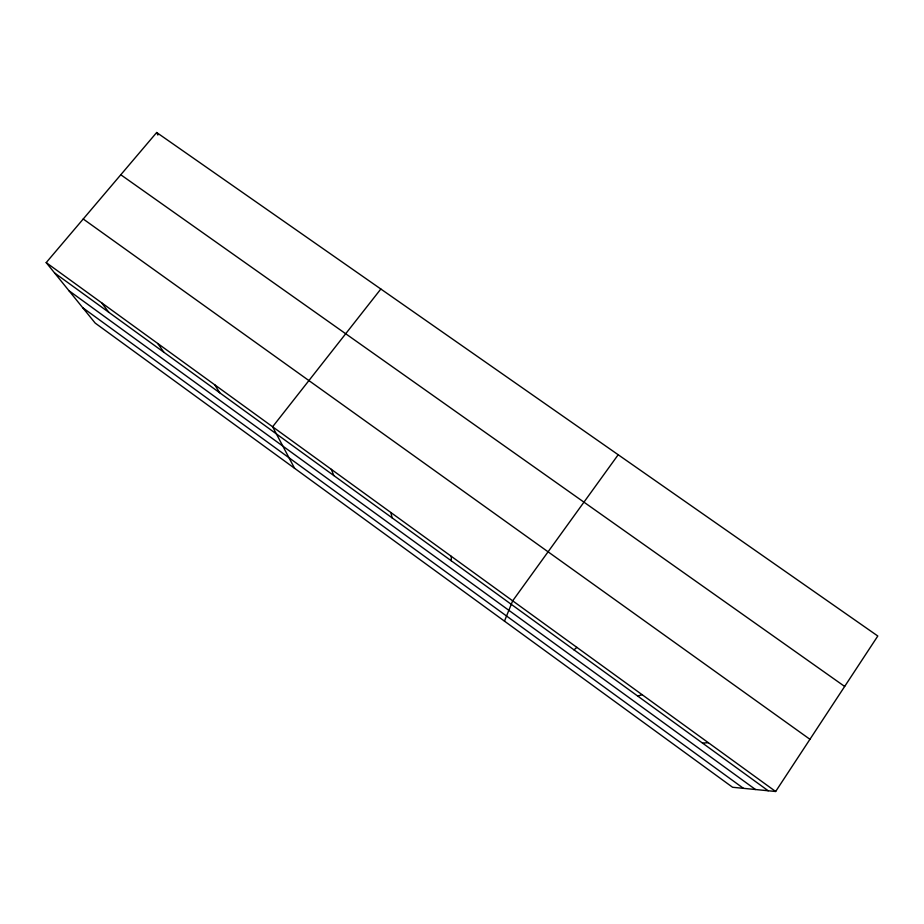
<?xml version="1.0" encoding="UTF-8"?>
<svg xmlns="http://www.w3.org/2000/svg" width="924" height="924" viewBox="0 0 924 924"><rect width="100%" height="100%" fill="white"/><g stroke="black" fill="none" stroke-linecap="round" stroke-linejoin="round"><path stroke-width="1.39" d="M451.258 560.787L451.316 556.34M504.469 621.147L512.681 600.831L618.191 454.747M775.652 791.498L877.8 636.012L156.676 132.502L46.2 262.612L95.172 323.077L732.593 787.271L775.652 791.498L46.2 262.612M380.838 289.016L272.615 426.773L294.571 468.283M574.023 649.872L576.876 647.378M637.756 696.107L642.088 694.663M702.483 743.069L708.338 742.7M120.79 174.763L844.675 686.451M83.229 219L809.944 739.304M54.574 272.95L768.225 790.771M68.965 290.714L755.509 789.523M82.733 307.715L743.439 788.334M101.582 302.772L108.859 312.347M157.773 343.509L163.906 352.287M214.772 384.834L219.739 392.804M156.676 132.502L157.865 135.043M331.3 469.323L333.83 475.583M390.864 512.508L392.111 517.867"/></g></svg>
